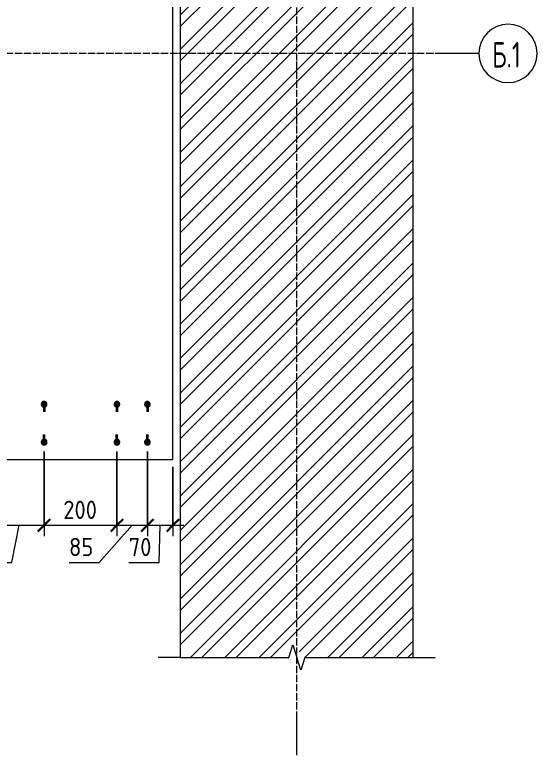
# Model space of a CAD drawing. Header units: millimetres. Extents: x -2461 to 50011, y -6221 to 38236.
# Drawn here: x 32068 to 33503, y 31469 to 33501 of the extents above; entities that cross this region are included whole.
import ezdxf

# ---------------------------------------------------------------- set-up
doc = ezdxf.new("R2010")
doc.units = ezdxf.units.MM
doc.linetypes.add('02 Штрихпунктирная _20 мм_', pattern=[25, 20, -2.5, 0, -2.5])
for name, color, linetype, lineweight in [('AA_Dim', 7, 'Continuous', 9), ('AA_Dim-20', 7, 'Continuous', 9), ('AA_Oformlenie', 7, 'Continuous', 9), ('AA_Vinoska', 7, 'Continuous', 9), ('AF_Stena', 7, 'Continuous', 18), ('AF_Stena_Опалубка', 253, 'Continuous', 18), ('KR_Armatura', 7, 'Continuous', 20), ('KR_Armatura_Tonkie', 7, 'Continuous', 20), ('KR_Fundament', 7, 'Continuous', 18), ('Оси', 7, 'Continuous', 9)]:
    doc.layers.add(name, color=color, linetype=linetype, lineweight=lineweight)
doc.styles.add('ISOCPEUR_5', font='isocpeur.ttf', dxfattribs={"width": 0.7, "height": 70})
doc.styles.add('ISOCPEUR_8', font='isocpeur.ttf', dxfattribs={"width": 0.9, "height": 50})
doc.dimstyles.new('05_Округл_5мм__прозр_', dxfattribs={"dimscale": 304.8, "dimtxt": 49.799059, "dimasz": 0.111549, "dimexe": 0.098425, "dimexo": 0.065617, "dimgap": 0.006562, "dimtad": 1, "dimdec": 0, "dimrnd": 5, "dimdsep": 46, "dimtxsty": 'ISOCPEUR_8', "dimblk1": 'OBLIQUE', "dimblk2": 'OBLIQUE', "dimsah": 1, "dimcen": 0.09, "dimdle": 0.098425, "dimazin": 0, "dimtfac": 1, "dimtdec": 4, "dimtix": 1, "dimtmove": 0, "dimatfit": 3, "dimfxl": 1, "dimtvp": 1, "dimtolj": 1, "dimtzin": 0, "dimlwd": 18, "dimlwe": 18, "dimarcsym": 2})
doc.dimstyles.new('05_Округл_5мм__прозр__1', dxfattribs={"dimscale": 304.8, "dimtxt": 49.799059, "dimasz": 0.111549, "dimexe": 0.098425, "dimexo": 0.065617, "dimgap": 0.006562, "dimtad": 1, "dimdec": 0, "dimrnd": 5, "dimdsep": 46, "dimtxsty": 'ISOCPEUR_8', "dimblk1": 'OBLIQUE', "dimblk2": 'OBLIQUE', "dimsah": 1, "dimcen": 0.09, "dimdle": 0.098425, "dimazin": 0, "dimtfac": 1, "dimtdec": 4, "dimtix": 1, "dimtmove": 1, "dimatfit": 3, "dimfxl": 1, "dimtvp": 1, "dimtolj": 1, "dimtzin": 0, "dimlwd": 18, "dimlwe": 18, "dimarcsym": 2})

# ---------------------------------------------------------------- blocks, each defined once
blk = doc.blocks.new('265_Выпуск П одной длины _НесАрм_РабПлоск_ - В1 _d12_ t250-V2-Схема расположения арматурных выпусков вундаментной плиты в_о 3_1-Б_1')
at = {"layer": 'KR_Armatura_Tonkie', "lineweight": 35}
for points in [[(-12, 0), (-11.8, -1.6), (-11.2, -3), (-10.2, -4.2), (-9, -5.2), (-7.6, -5.8), (-6, -6), (-4.4, -5.8), (-3, -5.2), (-1.8, -4.2), (-0.7, -2.7), (-0.2, -1.6), (0, 0), (-0.2, 1.6), (-0.8, 3), (-1.8, 4.2), (-3, 5.2), (-4.4, 5.8), (-6, 6), (-7.6, 5.8), (-9, 5.2), (-10.2, 4.2), (-11.2, 3), (-11.8, 1.6)], [(92, 0), (92.2, -1.6), (92.8, -3), (93.8, -4.2), (95, -5.2), (96.4, -5.8), (98.8, -5.9), (99.6, -5.8), (101, -5.2), (102.2, -4.2), (103.2, -3), (103.8, -1.6), (104, 0), (103.8, 1.6), (103.2, 3), (102.2, 4.2), (101, 5.2), (98.8, 5.9), (98, 6), (96.4, 5.8), (95, 5.2), (93.8, 4.2), (92.8, 3), (92.2, 1.6)]]:
    blk.add_hatch(color=256, dxfattribs=at).paths.add_polyline_path(points)
at = {"layer": 'KR_Armatura'}
for centre in [(-6, 0), (98, 0)]:
    blk.add_circle(centre, 6, dxfattribs=at)
at = {"layer": 'KR_Armatura_Tonkie', "lineweight": 35}
for p, q in [((0, 0), (15, 0)), ((92, 0), (77, 0))]:
    blk.add_line(p, q, dxfattribs=at)
for centre, start, end in [((-6, 0), 360, 180), ((-6, 0), 180, 360), ((98, 0), 360, 180), ((98, 0), 180, 360)]:
    blk.add_arc(centre, 6, start, end, dxfattribs=at)
blk = doc.blocks.new('011_ЛинияОбрыва _ЭлУзла_Линия_ - Тип 1-4128965-Схема расположения арматурных выпусков вундаментной плиты в_о 3_1-Б_1')
at = {"layer": 'AA_Oformlenie'}
for p, q in [((0, 0), (298, 0)), ((342.5, 0), (640, 0))]:
    blk.add_line(p, q, dxfattribs=at)
blk = doc.blocks.new('Ось сетки - d_4мм-2765513-Схема расположения арматурных выпусков вундаментной плиты в_о 3_1-Б_1')
at = {"layer": 'Оси'}
for start, end in [(360, 180), (360, 180), (180, 360), (180, 360)]:
    blk.add_arc((0, 0), 4, start, end, dxfattribs=at)
blk = doc.blocks.new('DIMBLOCK59-Схема расположения арматурных выпусков вундаментной плиты в_о 3_1-Б_1')
at = {"layer": 'AA_Dim-20', "lineweight": 18}
for p, q in [((32012.2, 32302), (32012.2, 32069.9)), ((32012.2, 32099.9), (32012.2, 32302)), ((32148.7, 32302), (32148.7, 32069.9)), ((32148.7, 32099.9), (32148.7, 32302)), ((32012.2, 32099.9), (32148.7, 32099.9)), ((32060, 31997.9), (32080.4, 32099.9)), ((31953.8, 31997.9), (32060, 31997.9))]:
    blk.add_line(p, q, dxfattribs=at)
at = {"layer": 'AA_Dim-20', "lineweight": 30}
for p, q in [((32012.2, 32099.9), (32029.2, 32116.9)), ((32148.7, 32099.9), (32165.7, 32116.9)), ((32012.2, 32099.9), (31995.2, 32082.9)), ((32148.7, 32099.9), (32131.7, 32082.9))]:
    blk.add_line(p, q, dxfattribs=at)
at = {"layer": 'AA_Dim-20', "color": 0, "lineweight": 18, "insert": (31953.8, 32065.3), "char_height": 50, "width": 103.429, "attachment_point": 1, "line_spacing_factor": 1.149209, "style": 'ISOCPEUR_8'}
blk.add_mtext('135', dxfattribs=at)
blk = doc.blocks.new('_Oblique')
at = {"color": 0, "linetype": 'ByBlock', "lineweight": -2}
blk.add_line((-0.5, -0.5), (0.5, 0.5), dxfattribs=at)
blk = doc.blocks.new('DIMBLOCK60-Схема расположения арматурных выпусков вундаментной плиты в_о 3_1-Б_1')
at = {"layer": 'AA_Dim-20', "lineweight": 18}
for p, q in [((32148.7, 32302), (32148.7, 32069.9)), ((32148.7, 32099.9), (32148.7, 32302)), ((32348.7, 32302), (32348.7, 32069.9)), ((32348.7, 32099.9), (32348.7, 32302)), ((32148.7, 32099.9), (32348.7, 32099.9))]:
    blk.add_line(p, q, dxfattribs=at)
at = {"layer": 'AA_Dim-20', "lineweight": 30}
for p, q in [((32148.7, 32099.9), (32165.7, 32116.9)), ((32348.7, 32099.9), (32365.7, 32116.9)), ((32148.7, 32099.9), (32131.7, 32082.9)), ((32348.7, 32099.9), (32331.7, 32082.9))]:
    blk.add_line(p, q, dxfattribs=at)
at = {"layer": 'AA_Dim-20', "color": 0, "lineweight": 18, "insert": (32201.3, 32167.3), "char_height": 50, "width": 113.772, "attachment_point": 1, "line_spacing_factor": 1.149209, "style": 'ISOCPEUR_8'}
blk.add_mtext('200', dxfattribs=at)
blk = doc.blocks.new('DIMBLOCK61-Схема расположения арматурных выпусков вундаментной плиты в_о 3_1-Б_1')
at = {"layer": 'AA_Dim-20', "lineweight": 18}
for p, q in [((32348.7, 32302), (32348.7, 32069.9)), ((32348.7, 32099.9), (32348.7, 32302)), ((32432.2, 32302), (32432.2, 32069.9)), ((32432.2, 32099.9), (32432.2, 32302)), ((32300.2, 31997.9), (32390.4, 32099.9)), ((32348.7, 32099.9), (32432.2, 32099.9)), ((32217, 31997.9), (32300.2, 31997.9))]:
    blk.add_line(p, q, dxfattribs=at)
at = {"layer": 'AA_Dim-20', "lineweight": 30}
for p, q in [((32348.7, 32099.9), (32365.7, 32116.9)), ((32432.2, 32099.9), (32449.2, 32116.9)), ((32348.7, 32099.9), (32331.7, 32082.9)), ((32432.2, 32099.9), (32415.2, 32082.9))]:
    blk.add_line(p, q, dxfattribs=at)
at = {"layer": 'AA_Dim-20', "color": 0, "lineweight": 18, "insert": (32217, 32065.3), "char_height": 50, "width": 75.848, "attachment_point": 1, "line_spacing_factor": 1.149209, "style": 'ISOCPEUR_8'}
blk.add_mtext('85', dxfattribs=at)
blk = doc.blocks.new('DIMBLOCK62-Схема расположения арматурных выпусков вундаментной плиты в_о 3_1-Б_1')
at = {"layer": 'AA_Dim-20', "lineweight": 18}
for p, q in [((32432.2, 32302), (32432.2, 32069.9)), ((32432.2, 32099.9), (32432.2, 32302)), ((32502.2, 32260), (32502.2, 32069.9)), ((32502.2, 32099.9), (32502.2, 32260)), ((32432.2, 32099.9), (32532.2, 32099.9)), ((32464.2, 31997.9), (32467.2, 32099.9)), ((32381, 31997.9), (32464.2, 31997.9))]:
    blk.add_line(p, q, dxfattribs=at)
at = {"layer": 'AA_Dim-20', "lineweight": 30}
for p, q in [((32432.2, 32099.9), (32449.2, 32116.9)), ((32502.2, 32099.9), (32519.2, 32116.9)), ((32432.2, 32099.9), (32415.2, 32082.9)), ((32502.2, 32099.9), (32485.2, 32082.9))]:
    blk.add_line(p, q, dxfattribs=at)
at = {"layer": 'AA_Dim-20', "color": 0, "lineweight": 18, "insert": (32381, 32065.3), "char_height": 50, "width": 75.848, "attachment_point": 1, "line_spacing_factor": 1.149209, "style": 'ISOCPEUR_8'}
blk.add_mtext('70', dxfattribs=at)

msp = doc.modelspace()

# ---------------------------------------------------------------- hatches: boundary and pattern name
at = {"layer": 'AF_Stena', "lineweight": 9}
h = msp.add_hatch(dxfattribs=at)
h.set_pattern_fill('FP_13', color=256, style=0, pattern_type=2)
h.set_pattern_definition([(45, (29101.373, 0), (-47.14634, 47.14634), []), (45, (29132.804, 0), (-47.14634, 47.14634), [])])
h.paths.add_polyline_path([(32522.1965, 31736.9862), (32820.1965, 31736.9862), (32831.1965, 31771.6272), (32842.1965, 31736.9862), (32842.1965, 31752.6872), (32864.72, 31752.6872), (32864.72, 31736.9862), (33162.1965, 31736.9862), (33162.1965, 34891.5133), (32864.72, 34891.5133), (32864.72, 34875.8122), (32842.1965, 34875.8122), (32842.1965, 34891.5133), (32831.1965, 34856.8723), (32820.1965, 34891.5133), (32522.1965, 34891.5133), (32522.1965, 31907.0496)])

# ---------------------------------------------------------------- linework, layer by layer
at = {"layer": 'AA_Vinoska'}
for p, q in [((32820.1965, 31736.9862), (32831.1965, 31771.6272)), ((32831.1965, 31771.6272), (32842.1965, 31736.9862)), ((32522.1965, 31736.9862), (32462.1965, 31736.9862)), ((32853.4583, 31702.3261), (32842.1965, 31736.9862)), ((32864.72, 31736.9862), (32853.4583, 31702.3261)), ((33162.1965, 31736.9862), (33222.1965, 31736.9862))]:
    msp.add_line(p, q, dxfattribs=at)
at = {"layer": 'AF_Stena_Опалубка', "lineweight": 20}
for p, q in [((32522.1965, 34891.5133), (32522.1965, 31736.9862)), ((33162.1965, 31736.9862), (33162.1965, 34891.5133))]:
    msp.add_line(p, q, dxfattribs=at)
at = {"layer": 'KR_Fundament', "lineweight": 20}
for p, q in [((32502.1965, 32280), (32502.1965, 34510)), ((30942.1965, 32280), (32502.1965, 32280))]:
    msp.add_line(p, q, dxfattribs=at)
at = {"layer": 'Оси', "linetype": '02 Штрихпунктирная _20 мм_'}
for p, q in [((32842.1965, 31568.7855), (32842.1965, 35088.3938)), ((33242.5731, 33395), (30980.7714, 33395))]:
    msp.add_line(p, q, dxfattribs=at)
at = {"layer": 'Оси'}
for p, q in [((33342.5731, 33395), (33242.5731, 33395)), ((32842.1965, 31468.7855), (32842.1965, 31568.7855))]:
    msp.add_line(p, q, dxfattribs=at)

# ---------------------------------------------------------------- block references
at = {"layer": 'AA_Oformlenie'}
msp.add_blockref('011_ЛинияОбрыва _ЭлУзла_Линия_ - Тип 1-4128965-Схема расположения арматурных выпусков вундаментной плиты в_о 3_1-Б_1', (32522.1965, 31736.9862), dxfattribs=at)
at = {"layer": 'KR_Armatura_Tonkie', "lineweight": 35, "rotation": 89.99999999999955}
for p in [(32148.6965, 32334), (32348.6965, 32334), (32432.1965, 32334)]:
    msp.add_blockref('265_Выпуск П одной длины _НесАрм_РабПлоск_ - В1 _d12_ t250-V2-Схема расположения арматурных выпусков вундаментной плиты в_о 3_1-Б_1', p, dxfattribs=at)
at = {"layer": 'Оси', "xscale": 19.99999999999999, "yscale": 19.99999999999999, "zscale": 19.99999999999999, "rotation": 89.9999999999998}
msp.add_blockref('Ось сетки - d_4мм-2765513-Схема расположения арматурных выпусков вундаментной плиты в_о 3_1-Б_1', (33422.5731, 33395), dxfattribs=at)

# ---------------------------------------------------------------- texts
at = {"layer": 'Оси', "char_height": 70, "width": 48.261587, "attachment_point": 1, "style": 'ISOCPEUR_5'}
for s, insert in [('\\fISOCPEUR|b0|i0|c204|p34|;\\W.7;Б', (33378.7277, 33426.4076)), ('.1', (33418.5475, 33426.4076))]:
    msp.add_mtext(s, dxfattribs=dict(at, insert=insert))

# ---------------------------------------------------------------- dimensions: what is measured, and where the dimension line sits
at = {"layer": 'AA_Dim', "lineweight": 18}
for base, p1, p2, override, picture, middle in [((32148.6965335063, 32099.9411864262), (32012.1965335063, 32322), (32148.6965335063, 32322), {"dimpost": '<>', "dimfxl": 136.5}, 'DIMBLOCK59-Схема расположения арматурных выпусков вундаментной плиты в_о 3_1-Б_1', (32005.5299368232, 32031.930640413)), ((32432.1965335063, 32099.9411864262), (32348.6965335063, 32322), (32432.1965335063, 32322), {"dimpost": '<>', "dimfxl": 83.5}, 'DIMBLOCK61-Схема расположения арматурных выпусков вундаментной плиты в_о 3_1-Б_1', (32254.9052337724, 32031.930640413)), ((32502.1965, 32099.9412), (32432.1965, 32322), (32502.1965, 32280), {"dimpost": '<>', "dimfxl": 81.633327}, 'DIMBLOCK62-Схема расположения арматурных выпусков вундаментной плиты в_о 3_1-Б_1', (32418.9553, 32031.9306))]:
    dim = msp.add_linear_dim(base=base, p1=p1, p2=p2, dimstyle='05_Округл_5мм__прозр__1', override=override, dxfattribs=at)
    dim.commit()
    dim.dimension.update_dxf_attribs({"geometry": picture, "text_midpoint": middle, "dimtype": 160})
dim = msp.add_linear_dim(base=(32348.6965, 32099.9412), p1=(32148.6965, 32322), p2=(32348.6965, 32322), dimstyle='05_Округл_5мм__прозр_', override={"dimpost": '<>', "dimfxl": 200}, dxfattribs=at)
dim.commit()
dim.dimension.update_dxf_attribs({"geometry": 'DIMBLOCK60-Схема расположения арматурных выпусков вундаментной плиты в_о 3_1-Б_1', "text_midpoint": (32248.6965, 32126.9412)})

doc.saveas('drawing.dxf')
